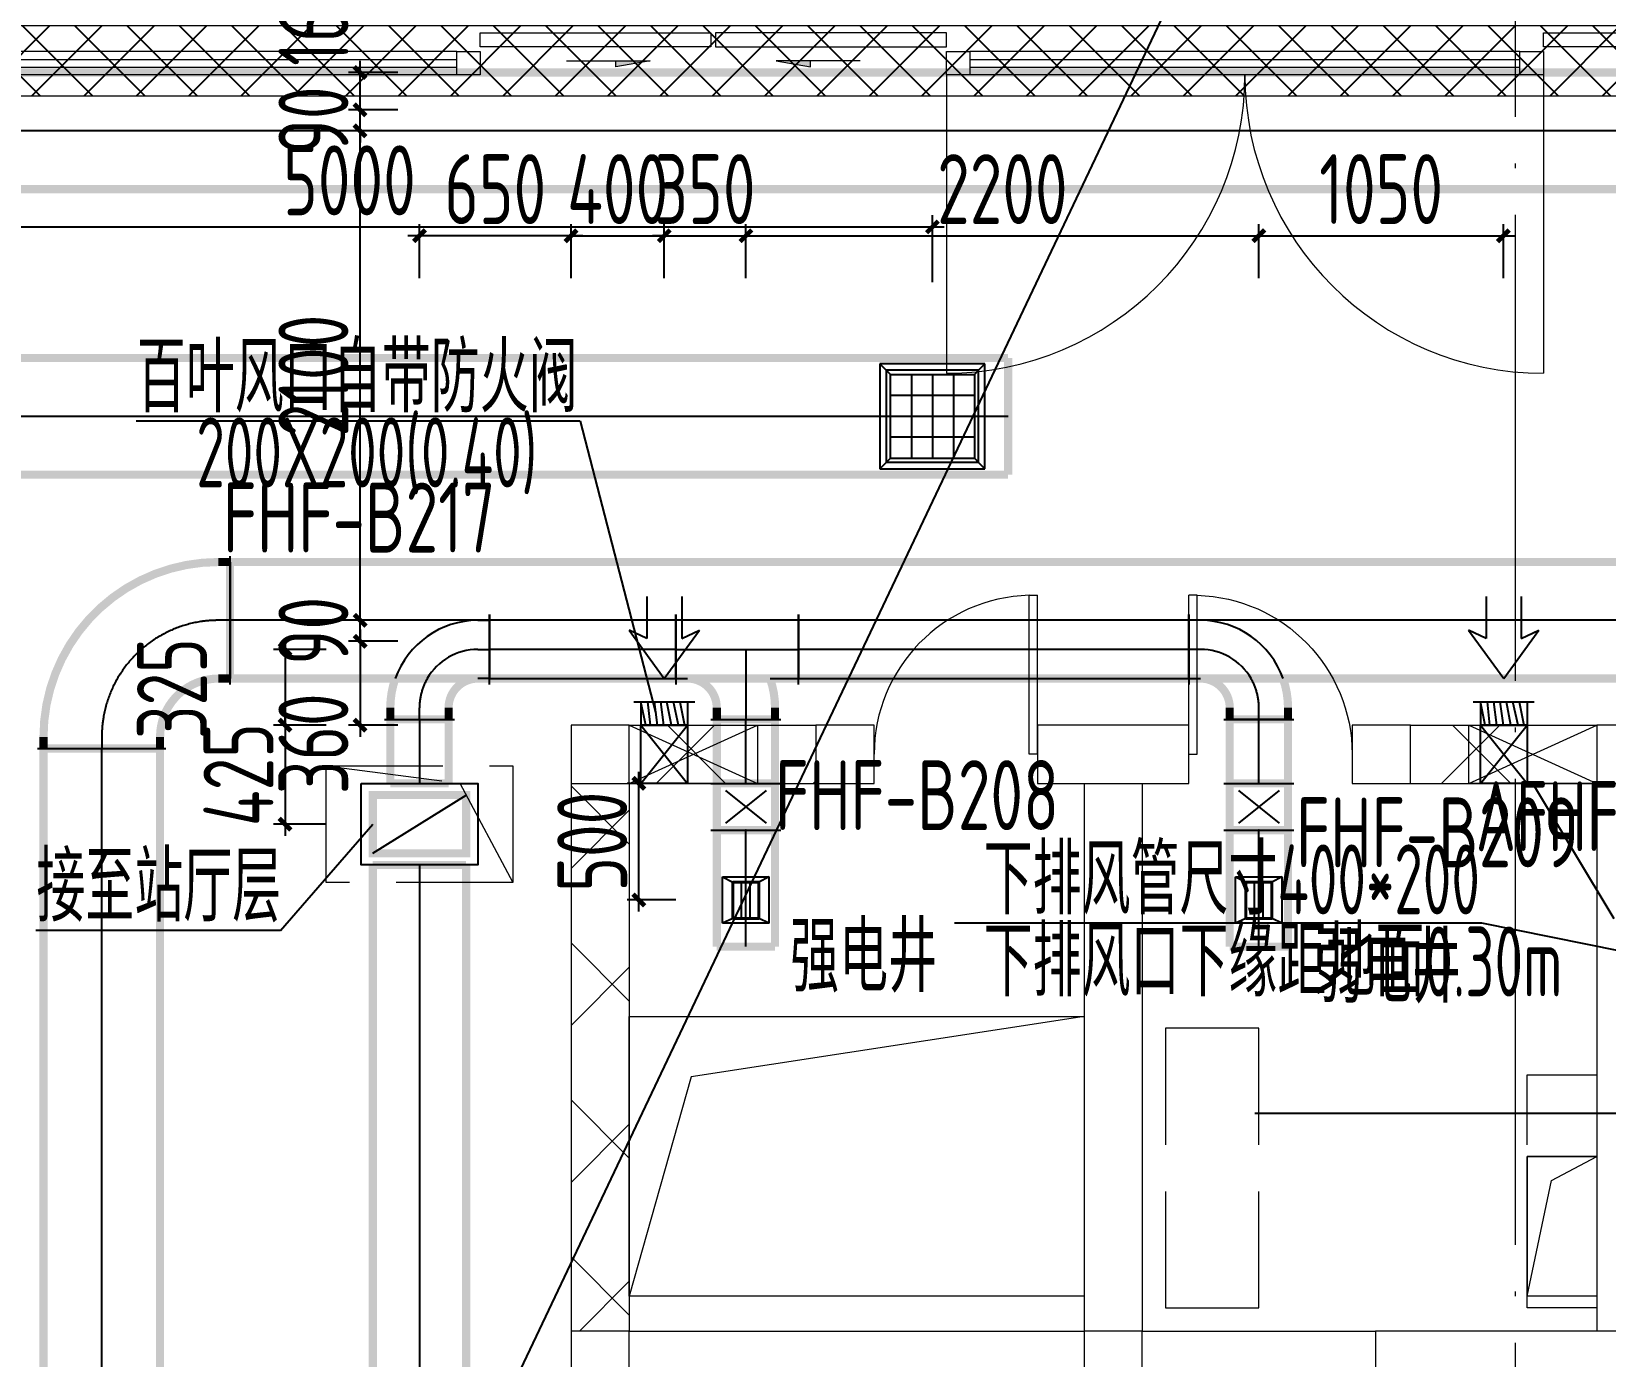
# Model space of a CAD drawing. Extents: x 4 to 13611208, y -605838 to 574722.
# Drawn here: x 13432533 to 13439284, y -8669 to -2984 of the extents above; entities that cross this region are included whole.
import ezdxf

# ---------------------------------------------------------------- set-up
doc = ezdxf.new("R2010")
doc.units = 0
doc.header["$LTSCALE"] = 1000
doc.header["$MEASUREMENT"] = 0
for name, pattern in [('CENTER2', [28.575, 19.05, -3.175, 3.175, -3.175]), ('DASH', [0.35, 0.25, -0.1]), ('DOTE', [2.42, 2, -0.2, 0.02, -0.2])]:
    doc.linetypes.add(name, pattern=pattern)
doc.layers.add('0标记', color=1, linetype='Continuous', plot=False)
for name, color, linetype in [('DUCT-D-S中心线', 5, 'CENTER2'), ('DUCT-D-S标注', 7, 'Continuous'), ('DUCT-D-S管', 130, 'Continuous'), ('DUCT-D-S风口', 7, 'Continuous'), ('DUCT-K-P中心线', 5, 'CENTER2'), ('DUCT-K-P标注', 7, 'Continuous'), ('DUCT-K-P法兰', 2, 'Continuous'), ('DUCT-K-P管', 191, 'Continuous'), ('DUCT-K-P管端线', 2, 'Continuous'), ('DUCT-K-S中心线', 5, 'CENTER2'), ('DUCT-K-S管', 40, 'Continuous'), ('DUCT-X-P中心线', 5, 'CENTER2'), ('DUCT-X-P标注', 7, 'Continuous'), ('DUCT-X-P法兰', 2, 'Continuous'), ('DUCT-X-P管', 31, 'Continuous'), ('DUCT-X-P管端线', 2, 'Continuous'), ('DUCT-X-P阀门', 7, 'Continuous'), ('DUCT-X-P风口', 7, 'Continuous'), ('DUCT-X-S标注', 7, 'Continuous'), ('DUCT-X-S风口', 7, 'Continuous'), ('Hvac-Hide', 8, 'Continuous')]:
    doc.layers.add(name, color=color, linetype=linetype)
doc.layers.add('PSD', color=8, linetype='Continuous', lineweight=5)
doc.layers.add('建筑底图', color=8, linetype='Continuous', lineweight=13)
doc.styles.add('67', font='gbenor.shx', dxfattribs={"width": 0.7, "bigfont": 'hztxt.shx'})
doc.styles.add('C', font='HZTXT_E', dxfattribs={"width": 0.7, "bigfont": 'HZTXT'})
doc.styles.add('du', font='gbenor.shx', dxfattribs={"width": 0.8, "bigfont": 'hztxt.shx'})
doc.dimstyles.new('67', dxfattribs={"dimscale": 100, "dimtxt": 3, "dimasz": 0.5, "dimexe": 0.5, "dimexo": 2, "dimgap": 0.5, "dimtad": 2, "dimdec": 0, "dimrnd": 5, "dimzin": 0, "dimdsep": 46, "dimtxsty": 'du', "dimblk": 'ARCHTICK', "dimcen": 0, "dimdle": 0.5, "dimclrd": 256, "dimclre": 256, "dimclrt": 256, "dimazin": 0, "dimtfac": 1, "dimtdec": 0, "dimtix": 1, "dimtmove": 2, "dimatfit": 3, "dimfxl": 100, "dimtolj": 1, "dimtzin": 0, "dimlwd": -1, "dimlwe": -1, "dimarcsym": 0})
pattern_1 = [(45, (0, 0), (-336.759605, 336.759605), []), (135, (0, 0), (-336.759605, -336.759605), [])]

# ---------------------------------------------------------------- blocks, each defined once
blk = doc.blocks.new('新块')
at = {"layer": 'PSD', "color": 8}
for p, q in [((-1630, 59.9), (-1270, 59.9)), ((-1270, 59.9), (-1417.5, 33.9)), ((-1417.5, 33.9), (-1417.5, 59.9)), ((-730, 59.9), (-582.5, 33.9)), ((-370, 59.9), (-730, 59.9)), ((-582.5, 33.9), (-582.5, 59.9))]:
    blk.add_line(p, q, dxfattribs=at)
for points in [[(-2000, 180), (-1010, 180), (-1010, 120), (-2000, 120)], [(0, 180), (-990, 180), (-990, 120), (0, 120)]]:
    blk.add_lwpolyline(points, close=True, dxfattribs=at)
for points in [[(-1417.5, 33.9), (-1417.5, 59.9), (-1270, 59.9)], [(-582.5, 33.9), (-582.5, 59.9), (-730, 59.9)]]:
    blk.add_solid(points, dxfattribs=at)
blk = doc.blocks.new('PSD')
at = {"layer": 'PSD', "color": 8}
for p, q in [((131442.1, 4268.1), (129082.4, 4268.1)), ((136002.1, 4268.1), (133642.4, 4268.1)), ((129082.4, 4234.8), (131442.1, 4234.8)), ((129082.4, 4201.4), (131442.1, 4201.4)), ((133642.4, 4234.8), (136002.1, 4234.8)), ((133642.4, 4201.4), (136002.1, 4201.4)), ((131442.1, 4168.1), (129082.4, 4168.1)), ((133542.4, 4168.1), (133542.4, 2888)), ((136002.1, 4168.1), (133642.4, 4168.1)), ((136102.6, 4168.1), (136102.6, 2888))]:
    blk.add_line(p, q, dxfattribs=at)
for points in [[(136102.4, 4348.1), (137092.4, 4348.1), (137092.4, 4288.1), (136102.4, 4288.1)], [(131542.4, 4168.1), (131442.1, 4168.1), (131442.1, 4268.1), (131542.4, 4268.1)], [(133642.6, 4168.1), (133542.4, 4168.1), (133542.4, 4268.1), (133642.6, 4268.1)], [(136102.4, 4168.1), (136002.1, 4168.1), (136002.1, 4268.1), (136102.4, 4268.1)]]:
    blk.add_lwpolyline(points, close=True, dxfattribs=at)
for centre, start, end in [((133542.4, 4168.1), 270, 0), ((136102.6, 4168.1), 180, 270)]:
    blk.add_arc(centre, 1280.1, start, end, dxfattribs=at)
at = {"color": 8, "xscale": -1}
blk.add_blockref('新块', (131542.4, 4168.1), dxfattribs=at)
blk = doc.blocks.new('$DorLib2D$00000001')
for p, q in [((0.45, 0.975), (0.5, 0.975)), ((0.45, 0), (0.45, 0.975)), ((0.5, 0), (0.5, 0.975)), ((0.5, 0), (0.45, 0))]:
    blk.add_line(p, q)
at = {"lineweight": 13}
blk.add_arc((0.475, 0), 0.975, 91.46928, 180, dxfattribs=at)
blk = doc.blocks.new('_FZH')
blk.add_lwpolyline([(-0.5, -0.5), (0.5, -0.5), (0.5, 0.5), (-0.5, 0.5)], close=True)
blk = doc.blocks.new('_ArchTick')
at = {"color": 0, "linetype": 'ByBlock', "const_width": 0.4}
blk.add_lwpolyline([(-0.5, -0.5), (0.5, 0.5)], dxfattribs=at)
blk = doc.blocks.new('*D552')
at = {"layer": 'DUCT-D-S标注', "transparency": 16777216}
for p, q in [((13431397.1, -4060.3), (13431397.1, -3772.8)), ((13436397.1, -4060.3), (13436397.1, -3772.8)), ((13431347.1, -3822.8), (13436447.1, -3822.8))]:
    blk.add_line(p, q, dxfattribs=at)
at = {"layer": 'DUCT-D-S标注', "transparency": 16777216, "xscale": 50, "yscale": 50, "zscale": 50, "rotation": 180}
blk.add_blockref('_ArchTick', (13431397.1, -3822.8), dxfattribs=at)
at = {"layer": 'DUCT-D-S标注', "transparency": 16777216, "xscale": 50, "yscale": 50, "zscale": 50}
blk.add_blockref('_ArchTick', (13436397.1, -3822.8), dxfattribs=at)
at = {"layer": 'DUCT-D-S标注', "transparency": 16777216, "insert": (13433897.1, -3622.8), "char_height": 300, "attachment_point": 5, "style": 'du'}
blk.add_mtext('\\A1;5000', dxfattribs=at)
blk = doc.blocks.new('*D683')
at = {"layer": 'DUCT-X-P标注', "transparency": 16777216}
for p, q in [((13435272.4, -6210.1), (13435088.2, -6210.1)), ((13435138.2, -6760.3), (13435138.2, -6160.1)), ((13435297.4, -6710.3), (13435088.2, -6710.3))]:
    blk.add_line(p, q, dxfattribs=at)
at = {"layer": 'DUCT-X-P标注', "transparency": 16777216, "xscale": 50, "yscale": 50, "zscale": 50}
for p, rotation in [((13435138.2, -6210.1), 90), ((13435138.2, -6710.3), 270)]:
    blk.add_blockref('_ArchTick', p, dxfattribs=dict(at, rotation=rotation))
at = {"layer": 'DUCT-X-P标注', "transparency": 16777216, "insert": (13434938.2, -6460.2), "char_height": 300, "attachment_point": 5, "rotation": 90, "style": 'du'}
blk.add_mtext('\\A1;500', dxfattribs=at)
blk = doc.blocks.new('*D684')
at = {"layer": 'DUCT-X-P标注', "transparency": 16777216}
for p, q in [((13434197.4, -4042.2), (13434197.4, -3810.4)), ((13434847.4, -4042.2), (13434847.4, -3810.4)), ((13434897.4, -3860.4), (13434147.4, -3860.4))]:
    blk.add_line(p, q, dxfattribs=at)
at = {"layer": 'DUCT-X-P标注', "transparency": 16777216, "xscale": 50, "yscale": 50, "zscale": 50, "rotation": 180}
blk.add_blockref('_ArchTick', (13434197.4, -3860.4), dxfattribs=at)
at = {"layer": 'DUCT-X-P标注', "transparency": 16777216, "xscale": 50, "yscale": 50, "zscale": 50}
blk.add_blockref('_ArchTick', (13434847.4, -3860.4), dxfattribs=at)
at = {"layer": 'DUCT-X-P标注', "transparency": 16777216, "insert": (13434522.4, -3660.4), "char_height": 300, "attachment_point": 5, "style": 'du'}
blk.add_mtext('\\A1;650', dxfattribs=at)
blk = doc.blocks.new('*D685')
at = {"layer": 'DUCT-X-P标注', "transparency": 16777216}
for p, q in [((13434847.4, -4042.2), (13434847.4, -3810.4)), ((13435247.4, -4042.2), (13435247.4, -3810.4)), ((13434847.4, -3860.4), (13434797.4, -3860.4)), ((13434847.4, -3860.4), (13435247.4, -3860.4)), ((13435247.4, -3860.4), (13435297.4, -3860.4))]:
    blk.add_line(p, q, dxfattribs=at)
at = {"layer": 'DUCT-X-P标注', "transparency": 16777216, "xscale": 50, "yscale": 50, "zscale": 50}
blk.add_blockref('_ArchTick', (13434847.4, -3860.4), dxfattribs=at)
at = {"layer": 'DUCT-X-P标注', "transparency": 16777216, "xscale": 50, "yscale": 50, "zscale": 50, "rotation": 180}
blk.add_blockref('_ArchTick', (13435247.4, -3860.4), dxfattribs=at)
at = {"layer": 'DUCT-X-P标注', "transparency": 16777216, "insert": (13435047.4, -3660.4), "char_height": 300, "attachment_point": 5, "style": 'du'}
blk.add_mtext('\\A1;400', dxfattribs=at)
blk = doc.blocks.new('*D686')
at = {"layer": 'DUCT-X-P标注', "transparency": 16777216}
for p, q in [((13435247.4, -4042.2), (13435247.4, -3810.4)), ((13435597.4, -4042.2), (13435597.4, -3810.4)), ((13435247.4, -3860.4), (13435197.4, -3860.4)), ((13435247.4, -3860.4), (13435597.4, -3860.4)), ((13435597.4, -3860.4), (13435647.4, -3860.4))]:
    blk.add_line(p, q, dxfattribs=at)
at = {"layer": 'DUCT-X-P标注', "transparency": 16777216, "xscale": 50, "yscale": 50, "zscale": 50}
blk.add_blockref('_ArchTick', (13435247.4, -3860.4), dxfattribs=at)
at = {"layer": 'DUCT-X-P标注', "transparency": 16777216, "xscale": 50, "yscale": 50, "zscale": 50, "rotation": 180}
blk.add_blockref('_ArchTick', (13435597.4, -3860.4), dxfattribs=at)
at = {"layer": 'DUCT-X-P标注', "transparency": 16777216, "insert": (13435422.4, -3660.4), "char_height": 300, "attachment_point": 5, "style": 'du'}
blk.add_mtext('\\A1;350', dxfattribs=at)
blk = doc.blocks.new('*D687')
at = {"layer": 'DUCT-X-P标注', "transparency": 16777216}
for p, q in [((13435597.4, -4042.2), (13435597.4, -3810.4)), ((13437797.4, -4042.2), (13437797.4, -3810.4)), ((13435547.4, -3860.4), (13437847.4, -3860.4))]:
    blk.add_line(p, q, dxfattribs=at)
at = {"layer": 'DUCT-X-P标注', "transparency": 16777216, "xscale": 50, "yscale": 50, "zscale": 50, "rotation": 180}
blk.add_blockref('_ArchTick', (13435597.4, -3860.4), dxfattribs=at)
at = {"layer": 'DUCT-X-P标注', "transparency": 16777216, "xscale": 50, "yscale": 50, "zscale": 50}
blk.add_blockref('_ArchTick', (13437797.4, -3860.4), dxfattribs=at)
at = {"layer": 'DUCT-X-P标注', "transparency": 16777216, "insert": (13436697.4, -3660.4), "char_height": 300, "attachment_point": 5, "style": 'du'}
blk.add_mtext('\\A1;2200', dxfattribs=at)
blk = doc.blocks.new('*D688')
at = {"layer": 'DUCT-X-P标注', "transparency": 16777216}
for p, q in [((13437797.4, -4042.2), (13437797.4, -3810.4)), ((13438845.9, -4042.2), (13438845.9, -3810.4)), ((13437747.4, -3860.4), (13438895.9, -3860.4))]:
    blk.add_line(p, q, dxfattribs=at)
at = {"layer": 'DUCT-X-P标注', "transparency": 16777216, "xscale": 50, "yscale": 50, "zscale": 50, "rotation": 180}
blk.add_blockref('_ArchTick', (13437797.4, -3860.4), dxfattribs=at)
at = {"layer": 'DUCT-X-P标注', "transparency": 16777216, "xscale": 50, "yscale": 50, "zscale": 50}
blk.add_blockref('_ArchTick', (13438845.9, -3860.4), dxfattribs=at)
at = {"layer": 'DUCT-X-P标注', "transparency": 16777216, "insert": (13438321.6, -3660.4), "char_height": 300, "attachment_point": 5, "style": 'du'}
blk.add_mtext('\\A1;1050', dxfattribs=at)
blk = doc.blocks.new('*D689')
at = {"layer": 'DUCT-X-P标注', "transparency": 16777216}
for p, q in [((13433621.2, -5585.3), (13433621.2, -6010.3)), ((13433797.4, -5635.3), (13433571.2, -5635.3)), ((13433797.4, -5960.3), (13433571.2, -5960.3))]:
    blk.add_line(p, q, dxfattribs=at)
at = {"layer": 'DUCT-X-P标注', "transparency": 16777216, "xscale": 50, "yscale": 50, "zscale": 50}
for p, rotation in [((13433621.2, -5635.3), 90), ((13433621.2, -5960.3), 270)]:
    blk.add_blockref('_ArchTick', p, dxfattribs=dict(at, rotation=rotation))
at = {"layer": 'DUCT-X-P标注', "transparency": 16777216, "insert": (13433136.2, -5803.5), "char_height": 300, "attachment_point": 5, "rotation": 90, "style": 'du'}
blk.add_mtext('\\A1;325', dxfattribs=at)
blk = doc.blocks.new('*D690')
at = {"layer": 'DUCT-X-P标注', "transparency": 16777216}
for p, q in [((13433621.2, -5960.3), (13433621.2, -5910.3)), ((13433797.4, -5960.3), (13433571.2, -5960.3)), ((13433621.2, -5960.3), (13433621.2, -6385)), ((13433797.4, -6385), (13433571.2, -6385)), ((13433621.2, -6385), (13433621.2, -6435))]:
    blk.add_line(p, q, dxfattribs=at)
at = {"layer": 'DUCT-X-P标注', "transparency": 16777216, "xscale": 50, "yscale": 50, "zscale": 50}
for p, rotation in [((13433621.2, -5960.3), 270), ((13433621.2, -6385), 90)]:
    blk.add_blockref('_ArchTick', p, dxfattribs=dict(at, rotation=rotation))
at = {"layer": 'DUCT-X-P标注', "transparency": 16777216, "insert": (13433421.2, -6172.6), "char_height": 300, "attachment_point": 5, "rotation": 90, "style": 'du'}
blk.add_mtext('\\A1;425', dxfattribs=at)
blk = doc.blocks.new('*D703')
at = {"layer": 'DUCT-K-P标注', "transparency": 16777216}
for p, q in [((13433942.7, -5510.3), (13433942.7, -5460.3)), ((13434105, -5510.3), (13433892.7, -5510.3)), ((13433942.7, -5600.3), (13433942.7, -5510.3)), ((13434105, -5600.3), (13433892.7, -5600.3)), ((13433942.7, -5600.3), (13433942.7, -5650.3))]:
    blk.add_line(p, q, dxfattribs=at)
at = {"layer": 'DUCT-K-P标注', "transparency": 16777216, "xscale": 50, "yscale": 50, "zscale": 50}
for p, rotation in [((13433942.7, -5510.3), 270), ((13433942.7, -5600.3), 90)]:
    blk.add_blockref('_ArchTick', p, dxfattribs=dict(at, rotation=rotation))
at = {"layer": 'DUCT-K-P标注', "transparency": 16777216, "insert": (13433742.7, -5555.3), "char_height": 300, "attachment_point": 5, "rotation": 90, "style": 'du'}
blk.add_mtext('\\A1;90', dxfattribs=at)
blk = doc.blocks.new('*D704')
at = {"layer": 'DUCT-K-P标注', "transparency": 16777216}
for p, q in [((13434105, -5600.3), (13433892.7, -5600.3)), ((13433942.7, -5550.3), (13433942.7, -6010.3)), ((13434105, -5960.3), (13433892.7, -5960.3))]:
    blk.add_line(p, q, dxfattribs=at)
at = {"layer": 'DUCT-K-P标注', "transparency": 16777216, "xscale": 50, "yscale": 50, "zscale": 50}
for p, rotation in [((13433942.7, -5600.3), 90), ((13433942.7, -5960.3), 270)]:
    blk.add_blockref('_ArchTick', p, dxfattribs=dict(at, rotation=rotation))
at = {"layer": 'DUCT-K-P标注', "transparency": 16777216, "insert": (13433742.7, -6040), "char_height": 300, "attachment_point": 5, "rotation": 90, "style": 'du'}
blk.add_mtext('\\A1;360', dxfattribs=at)
blk = doc.blocks.new('*D705')
at = {"layer": 'DUCT-K-P标注', "transparency": 16777216}
for p, q in [((13433942.7, -5560.3), (13433942.7, -3360.3)), ((13434105, -3410.3), (13433892.7, -3410.3)), ((13434105, -5510.3), (13433892.7, -5510.3))]:
    blk.add_line(p, q, dxfattribs=at)
at = {"layer": 'DUCT-K-P标注', "transparency": 16777216, "xscale": 50, "yscale": 50, "zscale": 50}
for p, rotation in [((13433942.7, -3410.3), 90), ((13433942.7, -5510.3), 270)]:
    blk.add_blockref('_ArchTick', p, dxfattribs=dict(at, rotation=rotation))
at = {"layer": 'DUCT-K-P标注', "transparency": 16777216, "insert": (13433742.7, -4460.3), "char_height": 300, "attachment_point": 5, "rotation": 90, "style": 'du'}
blk.add_mtext('\\A1;2100', dxfattribs=at)
blk = doc.blocks.new('*D706')
at = {"layer": 'DUCT-K-P标注', "transparency": 16777216}
for p, q in [((13433942.7, -3320.3), (13433942.7, -3270.3)), ((13434105, -3320.3), (13433892.7, -3320.3)), ((13433942.7, -3410.3), (13433942.7, -3320.3)), ((13434105, -3410.3), (13433892.7, -3410.3)), ((13433942.7, -3410.3), (13433942.7, -3460.3))]:
    blk.add_line(p, q, dxfattribs=at)
at = {"layer": 'DUCT-K-P标注', "transparency": 16777216, "xscale": 50, "yscale": 50, "zscale": 50}
for p, rotation in [((13433942.7, -3320.3), 270), ((13433942.7, -3410.3), 90)]:
    blk.add_blockref('_ArchTick', p, dxfattribs=dict(at, rotation=rotation))
at = {"layer": 'DUCT-K-P标注', "transparency": 16777216, "insert": (13433742.7, -3365.3), "char_height": 300, "attachment_point": 5, "rotation": 90, "style": 'du'}
blk.add_mtext('\\A1;90', dxfattribs=at)
blk = doc.blocks.new('*D707')
at = {"layer": 'DUCT-K-P标注', "transparency": 16777216}
for p, q in [((13434105, -3160.3), (13433892.7, -3160.3)), ((13433942.7, -3370.3), (13433942.7, -3110.3)), ((13434105, -3320.3), (13433892.7, -3320.3))]:
    blk.add_line(p, q, dxfattribs=at)
at = {"layer": 'DUCT-K-P标注', "transparency": 16777216, "xscale": 50, "yscale": 50, "zscale": 50}
for p, rotation in [((13433942.7, -3160.3), 90), ((13433942.7, -3320.3), 270)]:
    blk.add_blockref('_ArchTick', p, dxfattribs=dict(at, rotation=rotation))
at = {"layer": 'DUCT-K-P标注', "transparency": 16777216, "insert": (13433742.7, -2936.5), "char_height": 300, "attachment_point": 5, "rotation": 90, "style": 'du'}
blk.add_mtext('\\A1;160', dxfattribs=at)
blk = doc.blocks.new('$风口$00000107')
for p, q in [((100, 100), (-100, 100)), ((-100, 100), (-88, 88)), ((-100, 100), (-100, -100)), ((100, 100), (88, 88)), ((100, -100), (100, 100)), ((88, 88), (-88, 88)), ((-88, 88), (-88, -88)), ((-88, 88), (-80, 80)), ((-80, 80), (80, 80)), ((-80, -80), (-80, 80)), ((-40, 80), (-40, -80)), ((0, 80), (0, -80)), ((40, 80), (40, -80)), ((80, 80), (88, 88)), ((80, 80), (80, -80)), ((88, -88), (88, 88)), ((80, 40), (-80, 40)), ((80, 0), (-80, 0)), ((80, -40), (-80, -40)), ((-100, -100), (-88, -88)), ((-88, -88), (-80, -80)), ((88, -88), (-88, -88)), ((-80, -80), (80, -80)), ((80, -80), (88, -88)), ((100, -100), (88, -88)), ((-100, -100), (100, -100))]:
    blk.add_line(p, q)
blk = doc.blocks.new('$风口$00000108')
for p, q in [((-250, 135), (-190, 75)), ((-250, -135), (-250, 135)), ((250, 135), (200, 75)), ((250, 135), (250, -135)), ((200, 25), (-190, 25)), ((-250, -135), (-190, -75)), ((200, -25), (-190, -25)), ((200, -75), (250, -135)), ((250, -135), (-250, -135))]:
    blk.add_line(p, q)
at = {"linetype": 'Continuous'}
blk.add_line((250, 135), (-250, 135), dxfattribs=at)
at = {"lineweight": 40}
for p, q in [((-190, 75), (200, 75)), ((-190, -75), (-190, 75)), ((200, 75), (200, -75)), ((-190, -75), (200, -75))]:
    blk.add_line(p, q, dxfattribs=at)
blk = doc.blocks.new('$风口$00000149')
for p, q in [((408, 301.4), (199.6, 0)), ((372.5, 150), (408, 301.4)), ((100, 262), (100, -262)), ((0, -200.2), (0, 200.2)), ((0, 157.8), (100, 200.2)), ((100, 200.2), (0, 200.2)), ((0, 117.6), (100, 140)), ((552.1, 150), (372.5, 150)), ((0, 58.4), (100, 84.8)), ((0, 2.8), (100, 30.6)), ((199.6, 0), (408, -301.4)), ((0, -61.1), (100, -22.8)), ((0, -123.4), (100, -77.8)), ((100, -132.3), (0, -174)), ((100, -200.2), (0, -200.2)), ((552.1, -150), (372.5, -150)), ((372.5, -150), (408, -301.4))]:
    blk.add_line(p, q)

msp = doc.modelspace()

# ---------------------------------------------------------------- hatches: boundary and pattern name
at = {"layer": '建筑底图', "lineweight": -3}
h = msp.add_hatch(dxfattribs=at)
h.set_pattern_fill('ANSI37', color=8, scale=100, style=0)
h.set_pattern_definition([(45, (15148904.22, -89453.28), (-112.253202, 112.253202), []), (135, (15148904.22, -89453.28), (-112.253202, -112.253202), [])])
h.paths.add_polyline_path([(13305897.4, -5960.3), (13305897.4, -3260.3), (13441897.4, -3260.3), (13441897.4, -5960.3), (13442397.4, -5960.3), (13442397.4, -2960.3), (13305397.4, -2960.3), (13305397.4, -5974.8)])
at = {"layer": '建筑底图'}
h = msp.add_hatch(dxfattribs=at)
h.set_pattern_fill('ANSI37', color=8, scale=300, style=0)
h.set_pattern_definition(pattern_1)
h.paths.add_polyline_path([(13435897.4, -6210.3), (13435897.4, -5960.3), (13435097.4, -5960.3), (13435097.4, -6210.3)])
h = msp.add_hatch(dxfattribs=at)
h.set_pattern_fill('ANSI37', color=8, scale=300, style=0)
h.set_pattern_definition(pattern_1)
h.paths.add_polyline_path([(13439247.4, -6210.3), (13439247.4, -5960.3), (13438447.4, -5960.3), (13438447.4, -6210.3)])
h = msp.add_hatch(dxfattribs=at)
h.set_pattern_fill('ANSI37', color=8, scale=300, style=0)
h.set_pattern_definition(pattern_1)
h.paths.add_polyline_path([(13434847.4, -8560.3), (13435097.4, -8560.3), (13435097.4, -6210.3), (13434847.4, -6210.3)])

# ---------------------------------------------------------------- linework, layer by layer
at = {"layer": '0标记'}
msp.add_lwpolyline([(13431991.1, -14284.5), (13455512.2, 35285.1), (13429713.2, -2035.8)], dxfattribs=at)
at = {"layer": 'DUCT-D-S中心线'}
msp.add_line((13436722.1, -4635.3), (13430197.3, -4635.3), dxfattribs=at)
at = {"layer": 'DUCT-D-S管', "const_width": 35}
for points in [[(13436722.1, -4385.3), (13430197.3, -4385.3)], [(13436722.1, -4885.3), (13436722.1, -4385.3)], [(13430197.3, -4885.3), (13436722.1, -4885.3)]]:
    msp.add_lwpolyline(points, dxfattribs=at)
at = {"layer": 'DUCT-K-P中心线'}
for p, q in [((13433385, -5510.3), (13433335, -5510.3)), ((13439872.2, -5510.3), (13433385.2, -5510.3)), ((13432835, -6010.3), (13432835, -6060.3)), ((13432835, -12160.1), (13432835, -6060.5))]:
    msp.add_line(p, q, dxfattribs=at)
msp.add_arc((13433335, -6010.3), 500, 90, 180, dxfattribs=at)
at = {"layer": 'DUCT-K-P标注'}
for points in [[(13439496.3, -6960.3), (13438753.5, -6809.4), (13436492, -6809.4)], [(13437780.3, -7624.8), (13440261.9, -7624.8)]]:
    msp.add_lwpolyline(points, dxfattribs=at)
at = {"layer": 'DUCT-K-P法兰'}
for p, q in [((13433385.1, -5785.3), (13433385.1, -5235.3)), ((13432560, -6060.4), (13433110, -6060.4))]:
    msp.add_line(p, q, dxfattribs=at)
at = {"layer": 'DUCT-K-P法兰', "color": 18, "true_color": 0x000000}
for p in [(13433385, -5510.3, 3725), (13433385.2, -5510.3, 3725), (13432835, -6060.3, 3725), (13432835, -6060.5, 3725)]:
    msp.add_point(p, dxfattribs=at)
at = {"layer": 'DUCT-K-P管', "const_width": 35}
for points in [[(13433335, -5260.3, 0.414214), (13432585, -6010.3)], [(13433335, -5760.3, 0.414214), (13433085, -6010.3)]]:
    msp.add_lwpolyline(points, format="xyb", dxfattribs=at)
for points in [[(13433385, -5260.3), (13433335, -5260.3)], [(13439872.2, -5260.3), (13433385.2, -5260.3)], [(13433385.2, -5260.3), (13433385.2, -5760.3)], [(13433335, -5760.3), (13433385, -5760.3)], [(13433385.2, -5760.3), (13439872.2, -5760.3)], [(13432585, -6010.3), (13432585, -6060.3)], [(13433085, -6060.3), (13433085, -6010.3)], [(13433085, -6060.5), (13432585, -6060.5)], [(13432585, -6060.5), (13432585, -12160.1)], [(13433085, -12160.1), (13433085, -6060.5)]]:
    msp.add_lwpolyline(points, dxfattribs=at)
at = {"layer": 'DUCT-K-P管', "color": 18, "true_color": 0x000000}
for p in [(13433385, -5510.3, 3725), (13432835, -6060.3, 3725)]:
    msp.add_point(p, dxfattribs=at)
at = {"layer": 'DUCT-K-P管端线'}
for p, q in [((13433385, -5260.3), (13433385, -5760.3)), ((13432585, -6060.3), (13433085, -6060.3))]:
    msp.add_line(p, q, dxfattribs=at)
at = {"layer": 'DUCT-K-S中心线'}
msp.add_line((13442372.2, -3410.3), (13432363.2, -3410.3), dxfattribs=at)
at = {"layer": 'DUCT-K-S管', "const_width": 35}
for points in [[(13442372.2, -3160.3), (13432363.2, -3160.3)], [(13432363.2, -3660.3), (13442372.2, -3660.3)]]:
    msp.add_lwpolyline(points, dxfattribs=at)
at = {"layer": 'DUCT-X-P中心线'}
for p, q in [((13435597.4, -5760.3), (13435597.4, -5935.3)), ((13434197.4, -5935.3), (13434197.4, -5885.3)), ((13434197.4, -5935.5), (13434197.4, -6210)), ((13435597.4, -6210.1), (13435597.4, -5935.5)), ((13437797.4, -5935.3), (13437797.4, -5885.3)), ((13437797.4, -6210.1), (13437797.4, -5935.5)), ((13435597.4, -6910.3), (13435597.4, -6410.5)), ((13437797.4, -6910.3), (13437797.4, -6410.5)), ((13434197.4, -6560), (13434197.4, -11910.1))]:
    msp.add_line(p, q, dxfattribs=at)
for centre, start, end in [((13434447.4, -5885.3), 150.00001, 180), ((13437547.4, -5885.3), 0, 29.99999)]:
    msp.add_arc(centre, 250, start, end, dxfattribs=at)
at = {"layer": 'DUCT-X-P标注'}
for q in [(13433997.4, -6385), (13432551.7, -6840.9)]:
    msp.add_line((13433601.3, -6840.9), q, dxfattribs=at)
at = {"layer": 'DUCT-X-P法兰'}
for p, q in [((13434497.5, -5785.3), (13434497.5, -5760.3)), ((13435297.3, -5760.3), (13435297.3, -5785.3)), ((13435822.5, -5785.3), (13435822.5, -5760.3)), ((13437497.3, -5760.3), (13437497.3, -5785.3)), ((13434047.4, -5935.4), (13434347.4, -5935.4)), ((13435447.4, -5935.4), (13435747.4, -5935.4)), ((13437647.4, -5935.4), (13437947.4, -5935.4)), ((13435447.4, -6210.2), (13435747.4, -6210.2)), ((13437647.4, -6210.2), (13437947.4, -6210.2)), ((13435447.4, -6410.4), (13435747.4, -6410.4)), ((13437647.4, -6410.4), (13437947.4, -6410.4))]:
    msp.add_line(p, q, dxfattribs=at)
at = {"layer": 'DUCT-X-P法兰', "color": 18, "true_color": 0x000000}
for p in [(13434497.4, -5635.3, 3700), (13434497.6, -5635.3, 3700), (13435297.2, -5635.3, 3700), (13435297.4, -5635.3, 3700), (13435822.4, -5635.3, 3300), (13435822.6, -5635.3, 3300), (13437497.2, -5635.3, 3700), (13437497.4, -5635.3, 3700), (13434197.4, -5935.3, 3300), (13434197.4, -5935.5, 3300), (13435597.4, -5935.3, 3300), (13435597.4, -5935.5, 3300), (13437797.4, -5935.3, 3300), (13437797.4, -5935.5, 3300), (13435597.4, -6210.1, 3300), (13435597.4, -6210.3, 3300), (13437797.4, -6210.1, 3300), (13437797.4, -6210.3, 3300), (13435597.4, -6410.3, 3300), (13435597.4, -6410.5, 3300), (13437797.4, -6410.3, 3300), (13437797.4, -6410.5, 3300)]:
    msp.add_point(p, dxfattribs=at)
at = {"layer": 'DUCT-X-P管', "extrusion": (0, 0, -1), "const_width": 35}
for points in [[(-13434072.4, -5885.3, 0.085164), (-13434093.8, -5760.3)], [(-13434322.4, -5885.3, 0.414045), (-13434447.3, -5760.3)], [(-13435347.4, -5760.3, 0.414045), (-13435472.4, -5885.3)]]:
    msp.add_lwpolyline(points, format="xyb", dxfattribs=at)
at = {"layer": 'DUCT-X-P管', "const_width": 35}
for points in [[(13435722.4, -5885.3, 0.085164), (13435700.9, -5760.3)], [(13437672.4, -5885.3, 0.414045), (13437547.4, -5760.3)], [(13437922.4, -5885.3, 0.085164), (13437900.9, -5760.3)]]:
    msp.add_lwpolyline(points, format="xyb", dxfattribs=at)
for points in [[(13434072.4, -5935.3), (13434072.4, -5885.3)], [(13434322.4, -5885.3), (13434322.4, -5935.3)], [(13435472.4, -5885.3), (13435472.4, -5935.3)], [(13435722.4, -5935.3), (13435722.4, -5885.3)], [(13437672.4, -5885.3), (13437672.4, -5935.3)], [(13437922.4, -5935.3), (13437922.4, -5885.3)], [(13434072.4, -5935.5), (13434072.4, -6210)], [(13434322.4, -5935.5), (13434072.4, -5935.5)], [(13434322.4, -6210), (13434322.4, -5935.5)], [(13435722.4, -5935.5), (13435472.4, -5935.5)], [(13435472.4, -5935.5), (13435472.4, -6210.1)], [(13435722.4, -6210.1), (13435722.4, -5935.5)], [(13437922.4, -5935.5), (13437672.4, -5935.5)], [(13437672.4, -5935.5), (13437672.4, -6210.1)], [(13437922.4, -6210.1), (13437922.4, -5935.5)], [(13434072.4, -6210), (13434322.4, -6210)], [(13435472.4, -6210.1), (13435722.4, -6210.1)], [(13435472.4, -6410.3), (13435472.4, -6210.3)], [(13435722.4, -6210.3), (13435722.4, -6410.3)], [(13437672.4, -6210.1), (13437922.4, -6210.1)], [(13437672.4, -6410.3), (13437672.4, -6210.3)], [(13437922.4, -6210.3), (13437922.4, -6410.3)], [(13435722.4, -6410.5), (13435472.4, -6410.5)], [(13435472.4, -6410.5), (13435472.4, -6910.3)], [(13435722.4, -6910.3), (13435722.4, -6410.5)], [(13437922.4, -6410.5), (13437672.4, -6410.5)], [(13437672.4, -6410.5), (13437672.4, -6910.3)], [(13437922.4, -6910.3), (13437922.4, -6410.5)], [(13433997.4, -6560), (13433997.4, -11910.1)], [(13434397.4, -6560), (13433997.4, -6560)], [(13434397.4, -11910.1), (13434397.4, -6560)], [(13435472.4, -6910.3), (13435722.4, -6910.3)], [(13437672.4, -6910.3), (13437922.4, -6910.3)]]:
    msp.add_lwpolyline(points, dxfattribs=at)
at = {"layer": 'DUCT-X-P管'}
msp.add_lwpolyline([(13433947.4, -6210), (13434447.4, -6210), (13434447.4, -6560), (13433947.4, -6560)], close=True, dxfattribs=at)
at = {"layer": 'DUCT-X-P管', "const_width": 35}
msp.add_lwpolyline([(13433997.4, -6260), (13434397.4, -6260), (13434397.4, -6510), (13433997.4, -6510)], close=True, dxfattribs=at)
at = {"layer": 'DUCT-X-P管'}
msp.add_lwpolyline([(13433997.4, -6510), (13434397.4, -6260)], dxfattribs=at)
at = {"layer": 'DUCT-X-P管', "color": 18, "true_color": 0x000000}
for p in [(13434497.4, -5635.3, 3300), (13435297.4, -5635.3, 3300), (13435822.4, -5635.3, 3300), (13437497.4, -5635.3, 3300), (13434197.4, -5935.3, 3300), (13435597.4, -5935.3, 3300), (13437797.4, -5935.3, 3300)]:
    msp.add_point(p, dxfattribs=at)
at = {"layer": 'DUCT-X-P管端线'}
for p, q in [((13434072.4, -5935.3), (13434322.4, -5935.3)), ((13435472.4, -5935.3), (13435722.4, -5935.3)), ((13437922.4, -5935.3), (13437672.4, -5935.3)), ((13435472.4, -6210.3), (13435722.4, -6210.3)), ((13437672.4, -6210.3), (13437922.4, -6210.3)), ((13435472.4, -6410.3), (13435722.4, -6410.3)), ((13437672.4, -6410.3), (13437922.4, -6410.3))]:
    msp.add_line(p, q, dxfattribs=at)
at = {"layer": 'DUCT-X-P阀门'}
for p, q in [((13435684.8, -6240.2), (13435509.9, -6380.3)), ((13435509.9, -6240.3), (13435684.9, -6380.3)), ((13437884.8, -6240.2), (13437709.9, -6380.3)), ((13437709.9, -6240.3), (13437884.9, -6380.3))]:
    msp.add_line(p, q, dxfattribs=at)
at = {"layer": 'DUCT-X-S标注', "color": 0}
for p, q in [((13434886.1, -4655.3, -3500), (13432982.5, -4655.3, -3500)), ((13434886.1, -4655.3, -3500), (13435211.5, -5910.3, 3500)), ((13439320.7, -6791.6, -3500), (13438972.4, -6210.3))]:
    msp.add_line(p, q, dxfattribs=at)
at = {"layer": 'DUCT-X-S风口'}
for points in [[(13435147.3, -5960.3), (13435347.4, -6210.3)], [(13435147.4, -6210.3), (13435347.5, -5960.3)], [(13438747.3, -5960.3), (13438947.4, -6210.3)], [(13438747.4, -6210.3), (13438947.5, -5960.3)]]:
    msp.add_lwpolyline(points, dxfattribs=at)
for points in [[(13435347.4, -5960.3), (13435347.4, -6210.3), (13435147.4, -6210.3), (13435147.4, -5960.3)], [(13438947.4, -5960.3), (13438947.4, -6210.3), (13438747.4, -6210.3), (13438747.4, -5960.3)]]:
    msp.add_lwpolyline(points, close=True, dxfattribs=at)
at = {"layer": 'Hvac-Hide'}
for p, q in [((13434447.4, -5510.3), (13434497.4, -5510.3)), ((13434497.4, -5510.3), (13434497.4, -5760.3)), ((13434497.5, -5485.3), (13434497.5, -5760.3)), ((13434497.5, -5760.3), (13434497.5, -5485.3)), ((13435297.2, -5510.3), (13434497.6, -5510.3)), ((13434497.6, -5510.3), (13434497.6, -5760.3)), ((13435297.2, -5760.3), (13435297.2, -5510.3)), ((13435297.3, -5760.3), (13435297.3, -5485.3)), ((13435297.3, -5485.3), (13435297.3, -5485.3)), ((13435297.3, -5485.3), (13435297.3, -5760.3)), ((13435297.4, -5510.3), (13435297.4, -5760.3)), ((13435347.4, -5510.3), (13435297.4, -5510.3)), ((13435822.4, -5510.3), (13435347.4, -5510.3)), ((13435822.4, -5760.3), (13435822.4, -5510.3)), ((13435822.5, -5485.3), (13435822.5, -5760.3)), ((13435822.5, -5760.3), (13435822.5, -5485.3)), ((13437497.2, -5510.3), (13435822.6, -5510.3)), ((13435822.6, -5510.3), (13435822.6, -5760.3)), ((13437497.2, -5760.3), (13437497.2, -5510.3)), ((13437497.3, -5760.3), (13437497.3, -5485.3)), ((13437497.3, -5485.3), (13437497.3, -5485.3)), ((13437497.3, -5485.3), (13437497.3, -5760.3)), ((13437547.4, -5510.3), (13437497.4, -5510.3)), ((13437497.4, -5510.3), (13437497.4, -5760.3)), ((13434447.4, -5635.3), (13434497.4, -5635.3)), ((13435297.2, -5635.3), (13434497.6, -5635.3)), ((13435297.4, -5635.3), (13435597.4, -5635.3)), ((13435597.4, -5635.3), (13435822.4, -5635.3)), ((13435597.4, -5635.3), (13435597.4, -5760.3)), ((13437497.2, -5635.3), (13435822.6, -5635.3)), ((13437547.4, -5635.3), (13437497.4, -5635.3)), ((13434497.4, -5760.3), (13434447.4, -5760.3)), ((13434497.6, -5760.3), (13435297.2, -5760.3)), ((13435297.4, -5760.3), (13435347.4, -5760.3)), ((13435700.9, -5760.3), (13435822.4, -5760.3)), ((13435822.6, -5760.3), (13437497.2, -5760.3)), ((13437497.4, -5760.3), (13437547.4, -5760.3))]:
    msp.add_line(p, q, dxfattribs=at)
for centre, radius, start, end in [((13434447.4, -5885.3), 375, 90, 160.52878), ((13437547.4, -5885.3), 375, 19.47122, 90), ((13434447.4, -5885.3), 250, 90, 150.00001), ((13437547.4, -5885.3), 250, 29.99999, 90), ((13434447.4, -5885.3), 125, 90, 90.03295), ((13435347.4, -5885.3), 125, 89.96705, 90), ((13437547.4, -5885.3), 125, 89.96705, 90)]:
    msp.add_arc(centre, radius, start, end, dxfattribs=at)
at = {"layer": '建筑底图', "color": 8, "linetype": 'DOTE'}
msp.add_line((13438897.4, -22710.3), (13438897.4, 3889.7), dxfattribs=at)
at = {"layer": '建筑底图', "color": 8}
for p, q in [((13435097.4, -5960.3), (13435897.4, -5960.3)), ((13438447.4, -5960.3), (13439247.4, -5960.3)), ((13434847.4, -6210.3), (13434847.4, -8560.3)), ((13435097.4, -6210.3), (13435097.4, -8560.3)), ((13435097.4, -6210.3), (13435897.4, -6210.3)), ((13437047.4, -6210.3), (13437047.4, -8560.3)), ((13437297.4, -6210.3), (13437297.4, -8560.3)), ((13438447.4, -6210.3), (13439247.4, -6210.3)), ((13439247.4, -6210.3), (13439247.4, -8560.3)), ((13435097.4, -8560.3), (13437047.4, -8560.3)), ((13437297.4, -8560.3), (13438297.4, -8560.3))]:
    msp.add_line(p, q, dxfattribs=at)
for points in [[(13305897.4, -5960.3), (13305897.4, -3260.3), (13441897.4, -3260.3), (13441897.4, -5960.3), (13442397.4, -5960.3), (13442397.4, -2960.3), (13305397.4, -2960.3), (13305397.4, -5974.8)], [(13435097.4, -6210.3), (13435097.4, -5960.3), (13435647.4, -5960.3), (13435647.4, -6210.3)], [(13438697.4, -6210.3), (13438697.4, -5960.3), (13439247.4, -5960.3), (13439247.4, -6210.3)], [(13435097.4, -7210.3), (13437047.4, -7210.3), (13437047.4, -8410.3), (13435097.4, -8410.3)], [(13439247.4, -8410.3), (13438947.4, -8410.3), (13438947.4, -7810.3), (13439247.4, -7810.3)], [(13438947.4, -8410.3), (13439052.8, -7914), (13439247.4, -7810.3), (13438947.4, -7810.3)]]:
    msp.add_lwpolyline(points, close=True, dxfattribs=at)
for points in [[(13435097.4, -5960.3), (13435647.4, -6210.3)], [(13435097.4, -6210.3), (13435647.4, -5960.3)], [(13438697.4, -5960.3), (13439247.4, -6210.3)], [(13438697.4, -6210.3), (13439247.4, -5960.3)], [(13435097.4, -8410.3), (13435097.4, -7210.3), (13437047.4, -7210.3), (13435363.3, -7469), (13435097.4, -8410.3)]]:
    msp.add_lwpolyline(points, dxfattribs=at)
at = {"layer": '建筑底图', "color": 8, "linetype": 'DASH', "ltscale": 2}
for points in [[(13433797.4, -6135), (13434597.4, -6135), (13434597.4, -6635), (13433797.4, -6635)], [(13437797.4, -7260.3), (13437397.4, -7260.3), (13437397.4, -8460.3), (13437797.4, -8460.3)], [(13439247.4, -8460.3), (13438947.4, -8460.3), (13438947.4, -7460.3), (13439247.4, -7460.3)]]:
    msp.add_lwpolyline(points, close=True, dxfattribs=at)
msp.add_lwpolyline([(13433797.4, -6135), (13434370.7, -6209.2), (13434597.4, -6635)], dxfattribs=at)

# ---------------------------------------------------------------- block references
at = {"layer": 'DUCT-D-S风口', "xscale": 2.25, "yscale": 2.25}
msp.add_blockref('$风口$00000107', (13436397.1, -4635.3, 3485), dxfattribs=at)
at = {"layer": 'DUCT-X-P风口', "xscale": 0.4, "yscale": 0.7407407407407408, "rotation": 270}
for p in [(13435597.4, -6710.3, 3500), (13437797.4, -6710.3, 3500)]:
    msp.add_blockref('$风口$00000108', p, dxfattribs=at)
at = {"layer": 'DUCT-X-S风口', "yscale": 0.5, "rotation": 90.000000000441}
for p in [(13435247.3, -5960.3, 3500), (13438847.3, -5960.3, 3500)]:
    msp.add_blockref('$风口$00000149', p, dxfattribs=at)
at = {"layer": '建筑底图', "color": 8}
msp.add_blockref('PSD', (13302915, -7338.4), dxfattribs=at)
for name, p, xscale, yscale, zscale, rotation in [('$DorLib2D$00000001', (13436497.4, -6085.3), 700, 700, 700, 1.040536631384635e-10), ('$DorLib2D$00000001', (13437847.4, -6085.3), -700, 700, -700, 1.013856204910171e-10), ('_FZH', (13437172.4, -6085.3), 650.0000000614673, 249.9999999927823, 249.9999999927823, 359.9999999964289)]:
    msp.add_blockref(name, p, dxfattribs=dict(at, xscale=xscale, yscale=yscale, zscale=zscale, rotation=rotation))
for p, xscale, yscale, zscale in [((13434972.4, -6085.3), 250, 250, 250), ((13436022.4, -6085.3), 250, 250, 250), ((13438322.4, -6085.3), 250, 250, 250), ((13439372.4, -6085.3), 250, 250, 250), ((13434972.4, -8685.3), 250, 250, 250), ((13437172.4, -8685.3), 250, 250, 250), ((13438897.4, -8960.3), 1200, 800, 800)]:
    msp.add_blockref('_FZH', p, dxfattribs=dict(at, xscale=xscale, yscale=yscale, zscale=zscale))

# ---------------------------------------------------------------- texts
at = {"layer": 'DUCT-K-P标注'}
for s, style, width, p in [('AFHF-B103', '67', 0.75, (13438727.9, -6500.6, 9900)), ('下排风管尺寸400*200', 'du', 0.7, (13436617, -6772, -3700)), ('下排风口下缘距地面0.30m', 'du', 0.7, (13436617, -7124.3, -3700))]:
    msp.add_text(s, height=300, dxfattribs=dict(at, style=style, width=width)).set_placement(p)
at = {"layer": 'DUCT-X-P标注', "style": 'du'}
for s, width, p in [('FHF-B217', 0.8, (13433354.2, -5219.5)), ('FHF-B208', 0.8, (13435722.4, -6410.5, 3300)), ('FHF-B209', 0.8, (13437956.7, -6570, 3300)), ('接至站厅层', 0.7, (13432554.6, -6803.3))]:
    msp.add_text(s, height=300, dxfattribs=dict(at, width=width)).set_placement(p)
at = {"layer": 'DUCT-X-S标注', "color": 0, "style": 'du', "width": 0.7}
for s, p in [('百叶风口自带防火阀', (13432985.5, -4617.8, -3500)), ('200X200(0.40)', (13433240.6, -4940.1, -3500))]:
    msp.add_text(s, height=300, dxfattribs=at).set_placement(p)
at = {"layer": '建筑底图', "color": 8, "style": 'C', "width": 0.7}
for s, p in [('强电井', (13435787, -7104.6)), ('弱电井', (13438034.2, -7150.8))]:
    msp.add_text(s, height=300, dxfattribs=at).set_placement(p)

# ---------------------------------------------------------------- dimensions: what is measured, and where the dimension line sits
at = {"layer": 'DUCT-D-S标注'}
dim = msp.add_linear_dim(base=(13436397.1, -3822.8, -2750), p1=(13431397.1, -4260.3, -2750), p2=(13436397.1, -4260.3, -2750), dimstyle='67', dxfattribs=at)
dim.commit()
dim.dimension.update_dxf_attribs({"geometry": '*D552', "text_midpoint": (13433897.1, -3622.8, -2750)})
at = {"layer": 'DUCT-K-P标注'}
for base, p1, p2, picture, middle in [((13433942.7, -3160.3), (13434305, -3320.3, 3700), (13434305, -3160.3, 3725), '*D707', (13433742.7, -2936.5)), ((13433942.7, -5960.3), (13434305, -5600.3, 3700), (13434305, -5960.3, 3725), '*D704', (13433742.7, -6040))]:
    dim = msp.add_linear_dim(base=base, p1=p1, p2=p2, angle=90, dimstyle='67', dxfattribs=at)
    dim.commit()
    dim.dimension.update_dxf_attribs({"geometry": picture, "text_midpoint": middle, "dimtype": 128})
for base, p1, p2, picture, middle in [((13433942.7, -3320.3), (13434305, -3410.3, 3725), (13434305, -3320.3, 3700), '*D706', (13433742.7, -3365.3)), ((13433942.7, -3410.3), (13434305, -5510.3, 3725), (13434305, -3410.3, 3725), '*D705', (13433742.7, -4460.3)), ((13433942.7, -5510.3), (13434305, -5600.3, 3700), (13434305, -5510.3, 3725), '*D703', (13433742.7, -5555.3))]:
    dim = msp.add_linear_dim(base=base, p1=p1, p2=p2, angle=90, dimstyle='67', dxfattribs=at)
    dim.commit()
    dim.dimension.update_dxf_attribs({"geometry": picture, "text_midpoint": middle})
at = {"layer": 'DUCT-X-P标注'}
for base, p1, p2, picture, middle in [((13434197.4, -3860.4), (13434847.4, -4242.2), (13434197.4, -4242.2, 3300), '*D684', (13434522.4, -3660.4)), ((13435247.4, -3860.4), (13434847.4, -4242.2), (13435247.4, -4242.2), '*D685', (13435047.4, -3660.4)), ((13435597.4, -3860.4), (13435247.4, -4242.2), (13435597.4, -4242.2, 3300), '*D686', (13435422.4, -3660.4)), ((13437797.4, -3860.4), (13435597.4, -4242.2, 3300), (13437797.4, -4242.2), '*D687', (13436697.4, -3660.4)), ((13438845.8618, -3860.4188), (13437797.3662, -4242.1794), (13438845.8618, -4242.1794, 3500), '*D688', (13438321.614, -3660.4188))]:
    dim = msp.add_linear_dim(base=base, p1=p1, p2=p2, dimstyle='67', dxfattribs=at)
    dim.commit()
    dim.dimension.update_dxf_attribs({"geometry": picture, "text_midpoint": middle})
dim = msp.add_linear_dim(base=(13433621.2, -5960.3), p1=(13433997.4, -5635.3, 3300), p2=(13433997.4, -5960.3, 3300), angle=90, dimstyle='67', dxfattribs=at)
dim.commit()
dim.dimension.update_dxf_attribs({"geometry": '*D689', "text_midpoint": (13433136.2, -5803.5), "dimtype": 128})
for base, p1, p2, picture, middle in [((13433621.2, -6385), (13433997.4, -5960.3, 3300), (13433997.4, -6385, 3300), '*D690', (13433421.2, -6172.6)), ((13435138.2, -6210.1), (13435497.4, -6710.3, 3500), (13435472.4, -6210.1, 3300), '*D683', (13434938.2, -6460.2))]:
    dim = msp.add_linear_dim(base=base, p1=p1, p2=p2, angle=90, dimstyle='67', dxfattribs=at)
    dim.commit()
    dim.dimension.update_dxf_attribs({"geometry": picture, "text_midpoint": middle})

doc.saveas('drawing.dxf')
